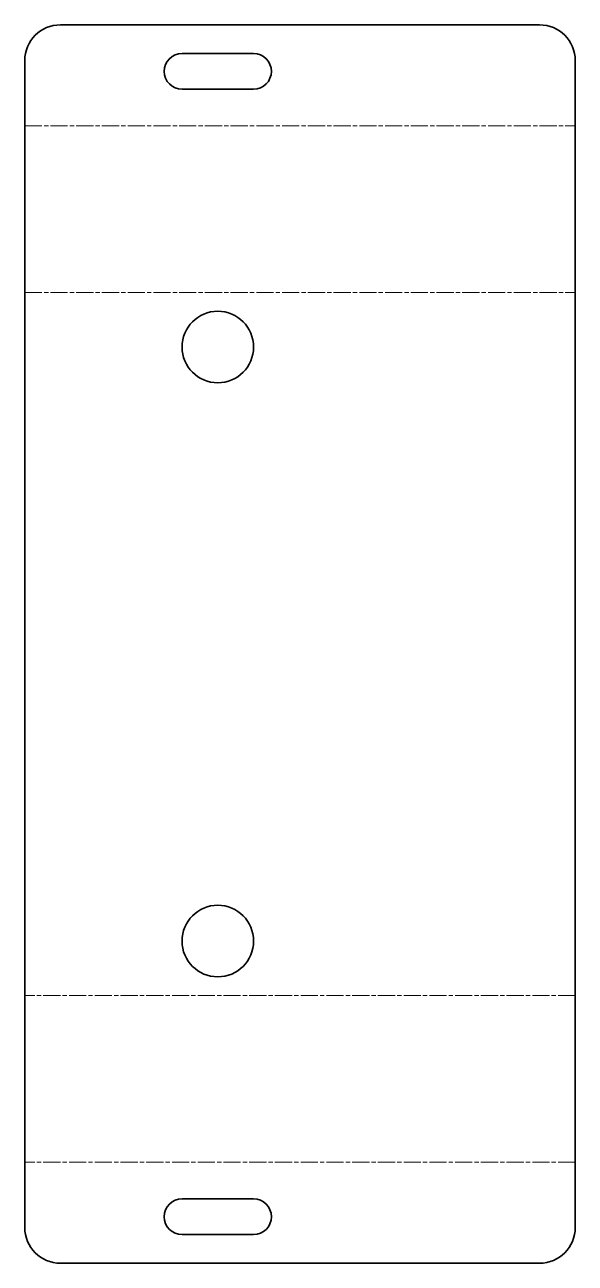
# Model space of a CAD drawing. Header units: inches. Extents: x 0 to 77, y 0 to 173.
import ezdxf

# ---------------------------------------------------------------- set-up
doc = ezdxf.new("R2010")
doc.units = ezdxf.units.IN
doc.header["$MEASUREMENT"] = 0
doc.linetypes.add('Chain', pattern=[13.68, 9.12, -1.14, 2.28, -1.14])
doc.layers.add('SIMUMAK Bend Centerline (ISO)', color=7, linetype='Chain', lineweight=9)
doc.layers.add('SIMUMAK Visible (ISO)', color=7, linetype='Continuous', lineweight=35)

# ---------------------------------------------------------------- blocks, each defined once
blk = doc.blocks.new('BRZ-CON-04-PCAB02_Sheet_BRZ-CON-04-PCAB02 (desplegada)')
at = {"layer": 'SIMUMAK Bend Centerline (ISO)', "ltscale": 0.263158}
for p, q in [((-38.5, 72.39), (38.5, 72.39)), ((-38.5, 49.13), (38.5, 49.13)), ((38.5, -49.13), (-38.5, -49.13)), ((38.5, -72.39), (-38.5, -72.39))]:
    blk.add_line(p, q, dxfattribs=at)
at = {"layer": 'SIMUMAK Visible (ISO)'}
for p, q in [((-33.5, 86.52), (33.5, 86.52)), ((-38.5, -81.52), (-38.5, 81.52)), ((-16.5, 82.52), (-6.5, 82.52)), ((38.5, 81.52), (38.5, -81.52)), ((-6.5, 77.52), (-16.5, 77.52)), ((-16.5, -77.52), (-6.5, -77.52)), ((-6.5, -82.52), (-16.5, -82.52)), ((33.5, -86.52), (-33.5, -86.52))]:
    blk.add_line(p, q, dxfattribs=at)
for centre in [(-11.5, 41.5), (-11.5, -41.5)]:
    blk.add_circle(centre, 5, dxfattribs=at)
at = {"layer": 'SIMUMAK Visible (ISO)', "extrusion": (0, 0, -1)}
for centre, radius, start, end in [((33.5, 81.52), 5, 0, 90), ((-33.5, 81.52), 5, 90, 180), ((16.5, 80.02), 2.5, 270, 90), ((6.5, 80.02), 2.5, 90, 270), ((16.5, -80.02), 2.5, 270, 90), ((6.5, -80.02), 2.5, 90, 270), ((33.5, -81.52), 5, 270, 0), ((-33.5, -81.52), 5, 180, 270)]:
    blk.add_arc(centre, radius, start, end, dxfattribs=at)

msp = doc.modelspace()

# ---------------------------------------------------------------- block references
msp.add_blockref('BRZ-CON-04-PCAB02_Sheet_BRZ-CON-04-PCAB02 (desplegada)', (38.5, 86.52))

doc.saveas('drawing.dxf')
